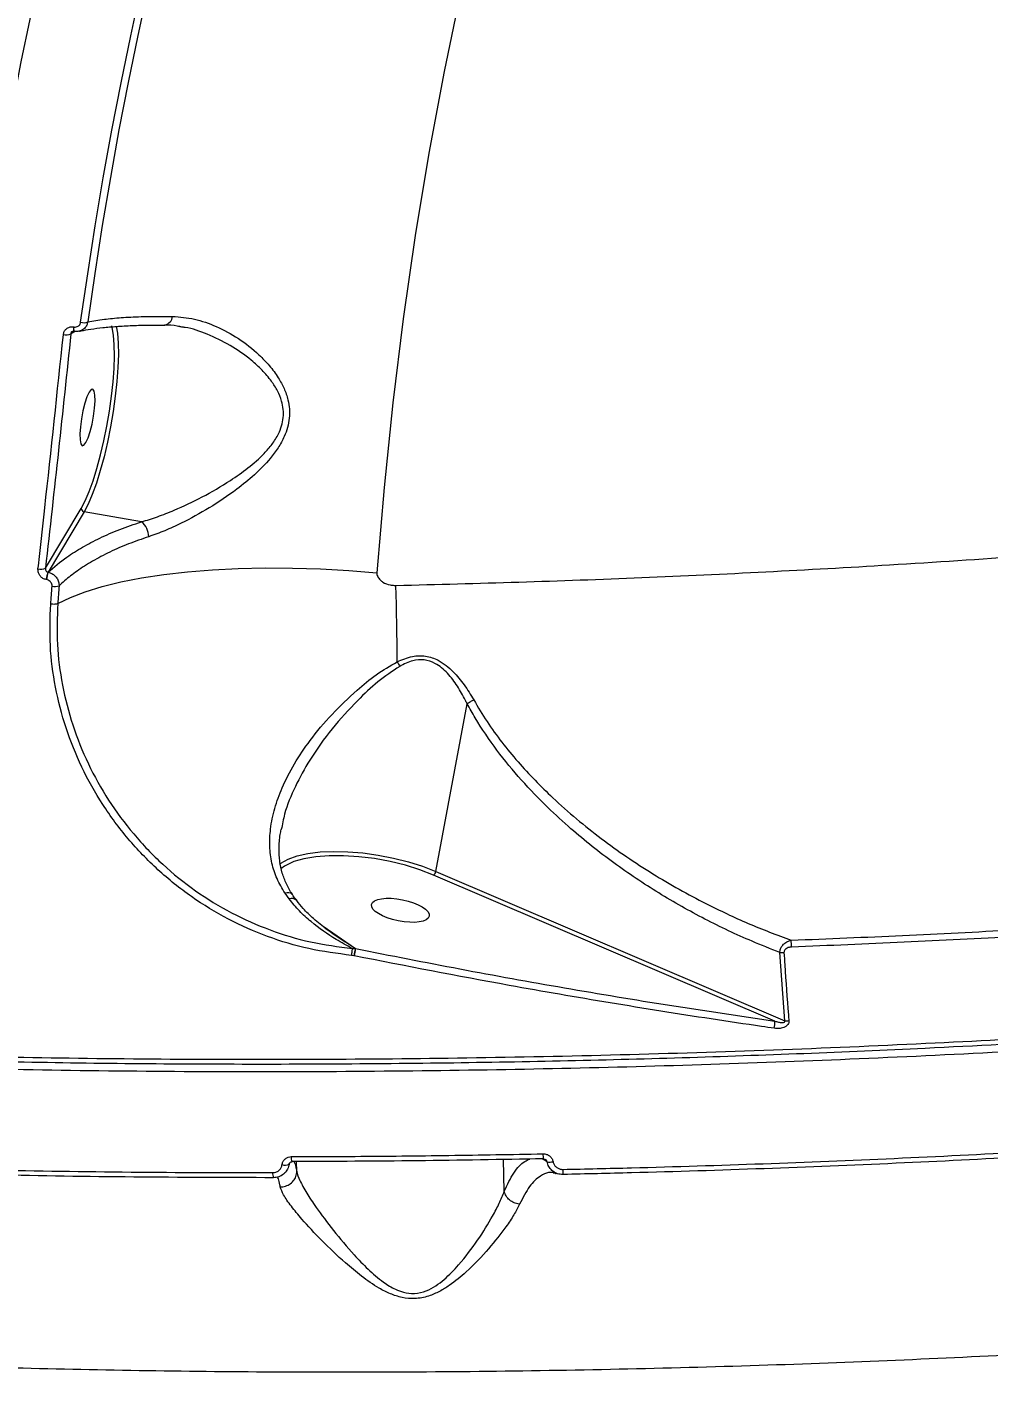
# Model space of a CAD drawing. Header units: millimetres. Extents: x -7720 to 6073, y -7402 to 5433.
# Drawn here: x 773.7 to 923.8, y -2439.7 to -2225.9 of the extents above; entities that cross this region are included whole.
import ezdxf

# ---------------------------------------------------------------- set-up
doc = ezdxf.new("R2010")
doc.units = ezdxf.units.MM
for name, color, linetype in [('DIKOM_ОБЪЕКТ', 7, 'Continuous'), ('DIKOM_РАЗМЕР_ЗОНА', 7, 'Continuous'), ('DIKOM_РАЗМЕР_ОБЪЕКТА', 7, 'Continuous')]:
    doc.layers.add(name, color=color, linetype=linetype)
doc.styles.add('style1', font='arial.ttf', dxfattribs={"width": 0.8})
doc.dimstyles.new('1-50', dxfattribs={"dimtxt": 300, "dimasz": 200, "dimexe": 100, "dimexo": 0, "dimgap": 100, "dimtad": 1, "dimtxsty": 'style1', "dimcen": 200, "dimclrd": 7, "dimclre": 7, "dimclrt": 7, "dimadec": 1, "dimazin": 2, "dimtfac": 1, "dimtmove": 0, "dimatfit": 2, "dimfxl": 0, "dimlwd": 25, "dimlwe": 18, "dimarcsym": 0})

# ---------------------------------------------------------------- blocks, each defined once
blk = doc.blocks.new('*D0')
at = {"layer": 'Defpoints', "color": 0, "transparency": 16777216}
for p in [(-1165.04, 3934.07), (-6387.82, -4153.36), (1392.52, -4153.36)]:
    blk.add_point(p, dxfattribs=at)
at = {"layer": 'DIKOM_РАЗМЕР_ОБЪЕКТА', "color": 7, "lineweight": 18, "transparency": 16777216}
for p, q in [((-1165.04, 3934.07), (-6487.82, 3934.07)), ((1392.52, -4153.36), (-6487.82, -4153.36))]:
    blk.add_line(p, q, dxfattribs=at)
at = {"layer": 'DIKOM_РАЗМЕР_ОБЪЕКТА', "color": 7, "lineweight": 25, "transparency": 16777216}
blk.add_line((-6387.82, 3734.07), (-6387.82, -3953.36), dxfattribs=at)
at = {"layer": 'DIKOM_РАЗМЕР_ОБЪЕКТА', "color": 7, "transparency": 16777216}
for points in [[(-6421.16, 3734.07), (-6354.49, 3734.07), (-6387.82, 3934.07)], [(-6421.16, -3953.36), (-6354.49, -3953.36), (-6387.82, -4153.36)]]:
    blk.add_solid(points, dxfattribs=at)
at = {"layer": 'DIKOM_РАЗМЕР_ОБЪЕКТА', "color": 7, "transparency": 16777216, "insert": (-6640.99, -109.65), "char_height": 300, "attachment_point": 5, "rotation": 90, "style": 'style1'}
blk.add_mtext('8100', dxfattribs=at)
blk = doc.blocks.new('*D1')
at = {"layer": 'Defpoints', "color": 0, "transparency": 16777216}
for p in [(-3938.71, 77.29), (4572.68, -275.21), (4572.68, -6577.9)]:
    blk.add_point(p, dxfattribs=at)
at = {"layer": 'DIKOM_РАЗМЕР_ОБЪЕКТА', "color": 7, "lineweight": 18, "transparency": 16777216}
for p, q in [((-3938.71, 77.29), (-3938.71, -6677.9)), ((4572.68, -275.21), (4572.68, -6677.9))]:
    blk.add_line(p, q, dxfattribs=at)
at = {"layer": 'DIKOM_РАЗМЕР_ОБЪЕКТА', "color": 7, "lineweight": 25, "transparency": 16777216}
blk.add_line((-3738.71, -6577.9), (4372.68, -6577.9), dxfattribs=at)
at = {"layer": 'DIKOM_РАЗМЕР_ОБЪЕКТА', "color": 7, "transparency": 16777216}
for points in [[(-3738.71, -6544.56), (-3738.71, -6611.23), (-3938.71, -6577.9)], [(4372.68, -6544.56), (4372.68, -6611.23), (4572.68, -6577.9)]]:
    blk.add_solid(points, dxfattribs=at)
at = {"layer": 'DIKOM_РАЗМЕР_ОБЪЕКТА', "color": 7, "transparency": 16777216, "insert": (316.98, -6324.72), "char_height": 300, "attachment_point": 5, "style": 'style1'}
blk.add_mtext('8500', dxfattribs=at)
blk = doc.blocks.new('*D2')
at = {"layer": 'Defpoints', "color": 0, "transparency": 16777216}
for p in [(-2365.16, 5433.02), (-7269.56, -6016.09), (1800.96, -6016.09)]:
    blk.add_point(p, dxfattribs=at)
at = {"layer": 'DIKOM_РАЗМЕР_ЗОНА', "color": 7, "lineweight": 18, "transparency": 16777216}
for p, q in [((-2365.16, 5433.02), (-7369.56, 5433.02)), ((1800.96, -6016.09), (-7369.56, -6016.09))]:
    blk.add_line(p, q, dxfattribs=at)
at = {"layer": 'DIKOM_РАЗМЕР_ЗОНА', "color": 7, "lineweight": 25, "transparency": 16777216}
blk.add_line((-7269.56, 5233.02), (-7269.56, -5816.09), dxfattribs=at)
at = {"layer": 'DIKOM_РАЗМЕР_ЗОНА', "color": 7, "transparency": 16777216}
for points in [[(-7302.9, 5233.02), (-7236.23, 5233.02), (-7269.56, 5433.02)], [(-7302.9, -5816.09), (-7236.23, -5816.09), (-7269.56, -6016.09)]]:
    blk.add_solid(points, dxfattribs=at)
at = {"layer": 'DIKOM_РАЗМЕР_ЗОНА', "color": 7, "transparency": 16777216, "insert": (-7522.73, -291.53), "char_height": 300, "attachment_point": 5, "rotation": 90, "style": 'style1'}
blk.add_mtext('11500', dxfattribs=at)
blk = doc.blocks.new('*D3')
at = {"layer": 'Defpoints', "color": 0, "transparency": 16777216}
for p in [(-5938.71, -432.44), (6072.68, -1006.94), (6072.68, -7302.44)]:
    blk.add_point(p, dxfattribs=at)
at = {"layer": 'DIKOM_РАЗМЕР_ЗОНА', "color": 7, "lineweight": 18, "transparency": 16777216}
for p, q in [((-5938.71, -432.44), (-5938.71, -7402.44)), ((6072.68, -1006.94), (6072.68, -7402.44))]:
    blk.add_line(p, q, dxfattribs=at)
at = {"layer": 'DIKOM_РАЗМЕР_ЗОНА', "color": 7, "lineweight": 25, "transparency": 16777216}
blk.add_line((-5738.71, -7302.44), (5872.68, -7302.44), dxfattribs=at)
at = {"layer": 'DIKOM_РАЗМЕР_ЗОНА', "color": 7, "transparency": 16777216}
for points in [[(-5738.71, -7269.1), (-5738.71, -7335.77), (-5938.71, -7302.44)], [(5872.68, -7269.1), (5872.68, -7335.77), (6072.68, -7302.44)]]:
    blk.add_solid(points, dxfattribs=at)
at = {"layer": 'DIKOM_РАЗМЕР_ЗОНА', "color": 7, "transparency": 16777216, "insert": (66.98, -7049.26), "char_height": 300, "attachment_point": 5, "style": 'style1'}
blk.add_mtext('12000', dxfattribs=at)

msp = doc.modelspace()

# ---------------------------------------------------------------- linework, layer by layer
at = {"layer": 'DIKOM_ОБЪЕКТ', "color": 7, "linetype": 'Continuous', "lineweight": 15}
for p, q in [((780.919, -2272.699), (780.946, -2272.704)), ((795.116, -2272.388), (795.151, -2272.386)), ((797.777, -2272.711), (797.498, -2272.676)), ((781.157, -2273.394), (780.482, -2273.754)), ((781.012, -2273.38), (780.985, -2273.388)), ((776.512, -2310.366), (782.09, -2301.028)), ((782.542, -2301.557), (776.907, -2310.989)), ((791.487, -2303.133), (782.542, -2301.557)), ((776.907, -2310.989), (776.933, -2310.994)), ((776.669, -2312.146), (776.642, -2312.142)), ((837.476, -2357.716), (842.362, -2331.535)), ((813.82, -2356.912), (813.267, -2357.33)), ((837.476, -2357.716), (891.961, -2381.034)), ((890.423, -2381.098), (837.109, -2358.281)), ((814.573, -2362.024), (813.919, -2361.109)), ((819.855, -2366.285), (824.953, -2369.767)), ((823.354, -2368.736), (824.924, -2369.755)), ((824.654, -2370.886), (824.3, -2370.83)), ((824.429, -2369.754), (824.924, -2369.755)), ((824.701, -2370.896), (824.654, -2370.886)), ((824.924, -2369.755), (824.953, -2369.767)), ((891.961, -2381.034), (891.201, -2370.376)), ((815.034, -2403.033), (815.013, -2403.052)), ((815.768, -2404.554), (815.732, -2403.028)), ((848.158, -2407.658), (848.041, -2402.691)), ((814.389, -2404.059), (814.389, -2404.06)), ((814.615, -2403.277), (814.555, -2403.439)), ((855.795, -2404.734), (855.707, -2404.736))]:
    msp.add_line(p, q, dxfattribs=at)
at = {"layer": 'DIKOM_ОБЪЕКТ', "color": 7, "linetype": 'Continuous', "lineweight": 15, "flags": 128}
for points in [[(812.18, -2105.298), (807.101, -2116.999), (802.264, -2128.922), (797.674, -2141.059), (793.332, -2153.401), (789.242, -2165.942), (785.407, -2178.672), (781.829, -2191.584), (778.51, -2204.668), (775.452, -2217.916), (772.658, -2231.32), (770.129, -2244.871), (767.868, -2258.559), (765.874, -2272.377), (764.151, -2286.314), (762.698, -2300.362), (761.518, -2314.512), (760.61, -2328.753), (759.975, -2343.078), (759.613, -2357.476), (759.526, -2371.938), (759.713, -2386.455)], [(854.353, -2171.267), (850.753, -2183.253), (847.393, -2195.409), (844.275, -2207.725), (841.402, -2220.195), (838.774, -2232.81), (836.394, -2245.562), (834.264, -2258.443), (832.384, -2271.444), (830.757, -2284.558), (829.382, -2297.775), (828.261, -2311.087)], [(782.004, -2271.974), (783.101, -2264.413), (784.28, -2256.891), (785.541, -2249.41), (786.884, -2241.97), (788.31, -2234.574), (789.816, -2227.224), (791.404, -2219.92), (793.072, -2212.665)], [(794.171, -2212.655), (792.504, -2219.905), (790.917, -2227.204), (789.412, -2234.549), (787.988, -2241.939), (786.645, -2249.373), (785.385, -2256.85), (784.207, -2264.366), (783.111, -2271.922)], [(782.09, -2301.028), (782.705, -2299.863), (783.327, -2298.412), (783.943, -2296.708), (784.541, -2294.788), (785.107, -2292.694), (785.628, -2290.471), (786.093, -2288.169), (786.493, -2285.837), (786.817, -2283.527), (787.06, -2281.289), (787.215, -2279.172), (787.28, -2277.222), (787.253, -2275.483), (787.135, -2273.991), (786.928, -2272.781), (786.866, -2272.539)], [(787.563, -2272.571), (787.744, -2273.675), (787.866, -2275.213), (787.894, -2277.007), (787.827, -2279.018), (787.667, -2281.201), (787.417, -2283.509), (787.082, -2285.891), (786.67, -2288.296), (786.19, -2290.67), (785.653, -2292.962), (785.069, -2295.122), (784.453, -2297.102), (783.817, -2298.859), (783.175, -2300.355), (782.542, -2301.557)], [(781.964, -2288.274), (781.894, -2289.396), (781.92, -2290.31), (782.039, -2290.942), (782.242, -2291.239), (782.513, -2291.18), (782.829, -2290.767), (783.165, -2290.036), (783.493, -2289.044), (783.788, -2287.872), (784.025, -2286.616), (784.186, -2285.376), (784.256, -2284.254), (784.23, -2283.34), (784.111, -2282.709), (783.908, -2282.411), (783.637, -2282.471), (783.321, -2282.883), (782.985, -2283.615), (782.657, -2284.607), (782.362, -2285.778), (782.125, -2287.035), (781.964, -2288.274)], [(778.431, -2315.903), (780.41, -2314.932), (782.727, -2314.038), (785.365, -2313.228), (788.303, -2312.507), (791.519, -2311.882), (794.987, -2311.357), (798.68, -2310.937), (802.569, -2310.624), (806.625, -2310.422), (810.815, -2310.331), (815.108, -2310.353), (819.469, -2310.487), (823.864, -2310.732), (828.261, -2311.087)], [(777.321, -2315.987), (777.347, -2315.639), (777.373, -2315.29), (777.399, -2314.942), (777.426, -2314.594), (777.452, -2314.245), (777.479, -2313.897), (777.506, -2313.549), (777.533, -2313.201)], [(778.643, -2313.119), (778.616, -2313.467), (778.589, -2313.815), (778.562, -2314.163), (778.536, -2314.511), (778.509, -2314.859), (778.483, -2315.207), (778.457, -2315.555), (778.431, -2315.903)], [(831.451, -2324.985), (831.439, -2323.474), (831.424, -2321.966), (831.404, -2320.462), (831.381, -2318.964), (831.354, -2317.473), (831.324, -2315.99), (831.29, -2314.518), (831.252, -2313.056)], [(813.065, -2356.587), (813.275, -2356.429), (814.389, -2355.805), (815.802, -2355.299), (817.484, -2354.923), (819.398, -2354.685), (821.503, -2354.589), (823.752, -2354.639), (826.098, -2354.834), (828.488, -2355.168), (830.873, -2355.634), (833.199, -2356.224), (835.416, -2356.922), (837.476, -2357.716)], [(837.109, -2358.281), (834.996, -2357.471), (832.715, -2356.765), (830.324, -2356.179), (827.878, -2355.727), (825.438, -2355.42), (823.062, -2355.266), (820.808, -2355.268), (818.73, -2355.427), (816.878, -2355.738), (815.298, -2356.194), (814.026, -2356.784), (813.82, -2356.912)], [(857.364, -2405.04), (857.363, -2405.049), (857.36, -2405.022), (857.357, -2404.961), (857.354, -2404.868), (857.35, -2404.746), (857.345, -2404.599), (857.341, -2404.432), (857.337, -2404.252)]]:
    msp.add_lwpolyline(points, dxfattribs=at)
at = {"layer": 'DIKOM_ОБЪЕКТ', "color": 7, "linetype": 'Continuous', "lineweight": 15}
for centre, radius, start, end in [((781.766, -2272.993), 0.896, 160.88094, 205.86895), ((781.802, -2272.998), 0.905, 161.06264, 205.54301), ((782.475, -2270.205), 1.831, 255.08547, 290.31614), ((794.807, -2270.855), 1.57, 282.68944, 352.84491), ((779.734, -2272.361), 1.581, 254.34549, 298.25259), ((782.621, -2301.032), 0.53, 179.5386, 261.45838), ((789.721, -2305.449), 2.913, 359.9762, 52.67782), ((775.795, -2308.808), 1.715, 254.62231, 294.69888), ((780.682, -2312.463), 4.053, 158.68357, 175.45797), ((780.71, -2312.467), 4.054, 158.69055, 175.45944), ((777.935, -2311.079), 2.16, 259.29062, 289.14817), ((850.06, -2315.411), 20.928, 207.22628, 209.43291), ((836.696, -2357.611), 0.787, 301.67078, 352.34099), ((814.974, -2363.028), 1.081, 44.63181, 111.74745), ((883.963, -2369.636), 9.071, 0.64386, 7.46425), ((841.113, -2374.229), 16.795, 164.55183, 168.51852), ((839.724, -2373.652), 15.273, 165.26495, 169.6031), ((891.535, -2366.434), 3.956, 265.16261, 274.54172), ((884.959, -2381.188), 5.464, 349.22312, 0.93938), ((892.187, -2376.867), 4.173, 266.89149, 275.80478), ((816.429, -2402.454), 1.537, 172.53877, 202.88256), ((863.568, -2401.832), 9.362, 179.8843, 184.77803), ((855.292, -2401.031), 2.072, 257.57818, 283.78832), ((813.097, -2404.979), 1.115, 168.51597, 210.30988), ((813.92, -2402.013), 1.561, 252.73576, 294.01939)]:
    msp.add_arc(centre, radius, start, end, dxfattribs=at)
msp.add_ellipse((831.942, -2363.793), major_axis=(4.507, -0.913), ratio=0.3657185, dxfattribs=at)
for points, knots in [([(831.252, -2313.056), (837.642, -2312.897), (850.421, -2312.578), (869.706, -2311.859), (889.033, -2310.965), (909.039, -2309.84), (929.603, -2308.472), (950.638, -2306.845), (971.608, -2304.992), (992.435, -2302.912), (1013.037, -2300.612), (1032.747, -2298.172), (1051.528, -2295.612), (1069.367, -2292.957), (1086.758, -2290.138), (1103.619, -2287.161), (1119.876, -2284.033), (1135.501, -2280.754), (1150.396, -2277.333), (1164.549, -2273.759), (1177.713, -2270.083), (1189.587, -2266.39), (1200.142, -2262.712), (1209.434, -2259.063), (1217.739, -2255.338), (1224.991, -2251.542), (1231.143, -2247.685), (1236.028, -2243.87), (1239.71, -2240.106), (1242.177, -2236.403), (1243.503, -2233.316), (1243.563, -2231.474), (1243.584, -2230.857)], [0, 0, 0, 0, 0.0307563, 0.0615126, 0.092575, 0.1236374, 0.1579762, 0.1923414, 0.2266799, 0.2620306, 0.2974106, 0.3327605, 0.3660191, 0.3993026, 0.4325606, 0.4667785, 0.5010242, 0.5352419, 0.5706973, 0.6061528, 0.6421177, 0.6780824, 0.7118611, 0.7456664, 0.7794456, 0.8142091, 0.8490008, 0.8837647, 0.9169326, 0.9501245, 0.9832927, 1, 1, 1, 1]), ([(779.307, -2273.883), (779.34, -2273.724), (779.407, -2273.404), (779.71, -2273.015), (780.12, -2272.756), (780.548, -2272.659), (780.816, -2272.688), (780.919, -2272.699)], [0, 0, 0, 0, 0.2182512, 0.4367359, 0.6530073, 0.8657392, 1, 1, 1, 1]), ([(780.946, -2272.704), (780.962, -2272.706), (781.086, -2272.726), (781.322, -2272.716), (781.579, -2272.616), (781.791, -2272.451), (781.943, -2272.245), (781.985, -2272.058), (782.004, -2271.974)], [0, 0, 0, 0, 0.03401086, 0.25227085, 0.4705239, 0.5979616, 0.81931065, 1, 1, 1, 1]), ([(783.111, -2271.922), (783.067, -2272.092), (782.97, -2272.47), (782.66, -2272.879), (782.262, -2273.201), (781.974, -2273.292), (781.801, -2273.347)], [0, 0, 0, 0, 0.2501153, 0.5583807, 0.7359064, 1, 1, 1, 1]), ([(781.813, -2273.378), (781.9, -2273.356), (782.401, -2273.231), (783.603, -2273.031), (785.435, -2272.793), (787.591, -2272.605), (790.026, -2272.474), (792.539, -2272.401), (794.338, -2272.403), (795.151, -2272.404)], [0, 0, 0, 0, 0.0332593, 0.1912756, 0.3543248, 0.5208338, 0.689569, 0.859578, 1, 1, 1, 1]), ([(783.111, -2271.922), (783.931, -2271.771), (785.441, -2271.494), (788.303, -2271.233), (791.752, -2271.05), (794.666, -2271.05), (796.364, -2271.05)], [0, 0, 0, 0, 0.2580794, 0.4750041, 0.694073, 1, 1, 1, 1]), ([(796.364, -2271.05), (797.499, -2271.143), (799.771, -2271.328), (803.241, -2272.562), (806.672, -2274.411), (809.443, -2276.574), (811.503, -2278.705), (812.823, -2280.471), (813.807, -2282.277), (814.541, -2284.362), (814.756, -2286.956), (814.028, -2289.538), (812.873, -2291.607), (811.334, -2293.646), (809.169, -2295.836), (805.955, -2298.436), (802.097, -2301.032), (798.287, -2303.111), (795.122, -2304.57), (793.463, -2305.157), (792.634, -2305.451)], [0, 0, 0, 0, 0.0727741, 0.1456252, 0.2220848, 0.2985168, 0.3409265, 0.3832922, 0.4164822, 0.4496099, 0.498643, 0.5477884, 0.5808457, 0.613966, 0.671083, 0.7283182, 0.8132035, 0.8980755, 0.9490488, 1, 1, 1, 1]), ([(795.117, -2272.375), (795.119, -2272.375), (795.76, -2272.336), (796.648, -2272.42), (797.541, -2272.626), (797.767, -2272.678)], [0, 0, 0, 0, 0.0022831, 0.7472837, 1, 1, 1, 1]), ([(775.341, -2310.461), (775.412, -2309.827), (775.768, -2306.659), (777.132, -2294.421), (778.353, -2282.895), (779.307, -2273.883)], [0, 0, 0, 0, 0.0517099, 0.2585535, 1, 1, 1, 1]), ([(780.482, -2273.754), (779.842, -2279.83), (778.561, -2291.986), (777.195, -2304.238), (776.512, -2310.366)], [0, 0, 0, 0, 0.4999179, 1, 1, 1, 1]), ([(780.696, -2273.421), (780.662, -2273.44), (780.579, -2273.486), (780.502, -2273.605), (780.489, -2273.703), (780.482, -2273.754)], [0, 0, 0, 0, 0.2621159, 0.6252577, 1, 1, 1, 1]), ([(780.699, -2273.426), (780.709, -2273.417), (780.746, -2273.385), (780.844, -2273.369), (780.93, -2273.383), (780.959, -2273.388)], [0, 0, 0, 0, 0.2149564, 0.7282009, 1, 1, 1, 1]), ([(781.801, -2273.347), (781.777, -2273.357), (781.564, -2273.446), (781.282, -2273.425), (781.044, -2273.386), (781.012, -2273.38)], [0, 0, 0, 0, 0.1008788, 0.8792969, 1, 1, 1, 1]), ([(791.487, -2303.133), (792.321, -2302.88), (793.998, -2302.369), (797.175, -2301.11), (801.019, -2299.295), (804.911, -2297.053), (808.177, -2294.758), (810.367, -2292.851), (811.938, -2291.032), (813.098, -2289.208), (813.827, -2286.872), (813.559, -2284.525), (812.777, -2282.65), (811.74, -2281.014), (810.357, -2279.409), (808.225, -2277.47), (805.356, -2275.482), (801.86, -2273.824), (799.291, -2272.881), (797.962, -2272.732), (797.777, -2272.711)], [0, 0, 0, 0, 0.055027, 0.1107671, 0.2018076, 0.295232, 0.3556536, 0.4172514, 0.4510112, 0.4856027, 0.5350293, 0.5843811, 0.6181816, 0.6529679, 0.6977546, 0.743196, 0.8251903, 0.9089799, 0.9872602, 1, 1, 1, 1]), ([(759.713, -2386.455), (764.171, -2386.555), (776.182, -2386.822), (795.978, -2387.052), (819.079, -2387.082), (842.532, -2386.856), (866.262, -2386.369), (890.195, -2385.616), (913.802, -2384.613), (937.01, -2383.368), (959.756, -2381.898), (982.411, -2380.177), (1004.891, -2378.201), (1027.111, -2375.971), (1048.581, -2373.536), (1069.247, -2370.909), (1089.07, -2368.107), (1108.374, -2365.085), (1127.068, -2361.842), (1145.07, -2358.387), (1161.984, -2354.795), (1177.777, -2351.081), (1192.443, -2347.263), (1206.22, -2343.28), (1219.02, -2339.137), (1230.775, -2334.846), (1241.225, -2330.501), (1250.365, -2326.119), (1258.221, -2321.717), (1264.913, -2317.221), (1270.392, -2312.644), (1274.52, -2308.002), (1276.939, -2304.294), (1277.599, -2302.143), (1277.784, -2301.539)], [0, 0, 0, 0, 0.0187785, 0.0505891, 0.0824241, 0.1142347, 0.1469693, 0.1797306, 0.2124651, 0.2442758, 0.2761108, 0.3079214, 0.3406561, 0.3734173, 0.4061519, 0.4379621, 0.4697968, 0.501607, 0.5343411, 0.567102, 0.5998361, 0.6316467, 0.6634815, 0.6952921, 0.7280264, 0.7607876, 0.793522, 0.8253324, 0.8571673, 0.8889778, 0.9217122, 0.9544733, 0.9872077, 1, 1, 1, 1]), ([(776.933, -2310.994), (777.86, -2310.192), (779.44, -2308.825), (782.243, -2307.073), (784.999, -2305.632), (788.061, -2304.297), (790.345, -2303.521), (791.487, -2303.133)], [0, 0, 0, 0, 0.2590552, 0.4416262, 0.6241969, 0.8120995, 1, 1, 1, 1]), ([(792.634, -2305.451), (791.565, -2305.819), (789.429, -2306.557), (786.501, -2307.843), (783.804, -2309.259), (781.457, -2310.766), (779.776, -2312.069), (778.926, -2312.857), (778.643, -2313.119)], [0, 0, 0, 0, 0.1827962, 0.3655924, 0.5537482, 0.7419038, 0.9141911, 1, 1, 1, 1]), ([(776.642, -2312.142), (776.54, -2312.119), (776.275, -2312.06), (775.883, -2311.828), (775.543, -2311.441), (775.334, -2310.962), (775.339, -2310.628), (775.341, -2310.461)], [0, 0, 0, 0, 0.1342582, 0.3469887, 0.5632589, 0.7817087, 1, 1, 1, 1]), ([(776.512, -2310.366), (776.506, -2310.43), (776.494, -2310.556), (776.549, -2310.737), (776.653, -2310.881), (776.783, -2310.965), (776.872, -2310.983), (776.907, -2310.989)], [0, 0, 0, 0, 0.23173208, 0.45621856, 0.66914069, 0.87225455, 1, 1, 1, 1]), ([(776.933, -2310.994), (777.126, -2311.051), (777.531, -2311.172), (777.991, -2311.528), (778.354, -2311.975), (778.609, -2312.495), (778.632, -2312.91), (778.643, -2313.119)], [0, 0, 0, 0, 0.2044278, 0.4300875, 0.5634139, 0.780286, 1, 1, 1, 1]), ([(828.261, -2311.087), (828.263, -2311.185), (828.266, -2311.391), (828.42, -2311.778), (828.733, -2312.188), (829.364, -2312.677), (830.033, -2312.927), (830.73, -2313.047), (831.044, -2313.052), (831.252, -2313.056)], [0, 0, 0, 0, 0.0767401, 0.1605272, 0.3174008, 0.4661224, 0.7624975, 0.8428359, 1, 1, 1, 1]), ([(777.533, -2313.201), (777.534, -2313.199), (777.542, -2313.093), (777.521, -2312.877), (777.402, -2312.617), (777.217, -2312.395), (776.98, -2312.222), (776.769, -2312.171), (776.669, -2312.146)], [0, 0, 0, 0, 0.0043787, 0.2197999, 0.4355859, 0.568281, 0.793865, 1, 1, 1, 1]), ([(824.3, -2370.83), (822.073, -2370.541), (817.62, -2369.962), (811.159, -2368.004), (804.996, -2365.285), (799.239, -2361.777), (793.986, -2357.561), (789.326, -2352.715), (785.332, -2347.328), (782.069, -2341.494), (779.59, -2335.332), (777.948, -2328.953), (777.089, -2322.456), (777.243, -2318.145), (777.321, -2315.987)], [0, 0, 0, 0, 0.0836189, 0.1671663, 0.2504179, 0.3338528, 0.4173027, 0.5004894, 0.5837389, 0.6671388, 0.7504593, 0.8333958, 0.9166277, 1, 1, 1, 1]), ([(778.431, -2315.903), (778.375, -2315.927), (778.262, -2315.974), (777.983, -2316.011), (777.658, -2316.02), (777.433, -2315.998), (777.321, -2315.987)], [0, 0, 0, 0, 0.2500033, 0.4999716, 0.7499874, 1, 1, 1, 1]), ([(778.431, -2315.903), (778.355, -2318.024), (778.204, -2322.254), (779.042, -2328.631), (780.648, -2334.894), (783.072, -2340.939), (786.264, -2346.666), (790.169, -2351.953), (794.73, -2356.712), (799.873, -2360.853), (805.505, -2364.299), (811.545, -2366.973), (817.875, -2368.898), (822.243, -2369.469), (824.429, -2369.754)], [0, 0, 0, 0, 0.0835772, 0.1666529, 0.2497509, 0.3333297, 0.4162579, 0.4997978, 0.5830096, 0.6660826, 0.7497715, 0.8327877, 0.9162898, 1, 1, 1, 1]), ([(831.451, -2324.985), (832.225, -2324.654), (833.634, -2324.053), (835.898, -2323.981), (838.168, -2324.761), (840.19, -2326.419), (841.971, -2328.588), (842.912, -2330.142), (843.388, -2330.926)], [0, 0, 0, 0, 0.1672645, 0.3043185, 0.4416712, 0.6370298, 0.816714, 1, 1, 1, 1]), ([(813.919, -2361.109), (813.469, -2360.367), (812.568, -2358.882), (811.805, -2356.402), (811.477, -2353.798), (811.604, -2350.932), (812.238, -2347.871), (813.475, -2344.453), (815.321, -2340.894), (817.927, -2337.036), (821.184, -2333.139), (824.726, -2329.734), (828.118, -2326.917), (830.341, -2325.629), (831.451, -2324.985)], [0, 0, 0, 0, 0.0646428, 0.129333, 0.1963561, 0.263413, 0.3430292, 0.4226918, 0.5180133, 0.6133842, 0.7266771, 0.8399789, 0.9200784, 1, 1, 1, 1]), ([(831.833, -2325.695), (830.678, -2326.474), (828.338, -2328.052), (824.823, -2331.382), (821.165, -2335.435), (817.895, -2339.972), (815.43, -2344.456), (813.929, -2348.115), (813.495, -2350.377), (813.341, -2351.179)], [0, 0, 0, 0, 0.1256894, 0.2544057, 0.4335861, 0.6173699, 0.7653709, 0.9169195, 1, 1, 1, 1]), ([(842.365, -2331.528), (842.365, -2331.527), (842.279, -2331.355), (841.816, -2330.422), (840.887, -2328.77), (839.368, -2326.742), (837.619, -2325.222), (835.657, -2324.566), (833.685, -2324.742), (832.494, -2325.355), (831.833, -2325.695)], [0, 0, 0, 0, 0.0002678, 0.0414587, 0.2242942, 0.406573, 0.5849876, 0.7124821, 0.8404555, 1, 1, 1, 1]), ([(1242.48, -2331.811), (1240.574, -2332.657), (1235.44, -2334.935), (1226.11, -2338.58), (1214.244, -2342.71), (1201.149, -2346.77), (1186.838, -2350.744), (1171.328, -2354.615), (1154.961, -2358.299), (1137.814, -2361.787), (1119.977, -2365.076), (1101.161, -2368.217), (1081.39, -2371.196), (1060.711, -2373.996), (1039.578, -2376.557), (1018.075, -2378.874), (996.292, -2380.951), (973.874, -2382.821), (950.872, -2384.468), (927.355, -2385.882), (903.838, -2387.03), (880.405, -2387.916), (857.131, -2388.547), (833.638, -2388.934), (809.999, -2389.064), (786.295, -2388.931), (763.046, -2388.538), (740.324, -2387.892), (718.184, -2387.007), (696.264, -2385.867), (674.653, -2384.465), (653.434, -2382.801), (633.938, -2380.991), (616.109, -2379.081), (599.86, -2377.112), (584.159, -2374.974), (569.057, -2372.671), (554.714, -2370.226), (541.198, -2367.654), (529.791, -2365.254), (523.06, -2363.67), (520.319, -2363.026)], [0, 0, 0, 0, 0.0156523, 0.0421681, 0.0687044, 0.0952203, 0.1225064, 0.1498146, 0.1771007, 0.2036166, 0.230153, 0.2566687, 0.2839548, 0.3112631, 0.3385492, 0.3650651, 0.3916014, 0.4181172, 0.4454033, 0.4727116, 0.4999977, 0.5265135, 0.5530498, 0.5795657, 0.6068517, 0.63416, 0.661446, 0.6879619, 0.7144981, 0.7410139, 0.7683, 0.7956083, 0.8228943, 0.8459724, 0.8690775, 0.8921825, 0.9155066, 0.9388307, 0.9615639, 0.9843486, 1, 1, 1, 1]), ([(842.362, -2331.535), (842.362, -2331.533), (842.363, -2331.531), (842.364, -2331.529), (842.365, -2331.528), (842.365, -2331.528)], [0, 0, 0, 0, 0.4618487, 0.8296869, 1, 1, 1, 1]), ([(891.201, -2370.376), (889.751, -2369.805), (885.816, -2368.256), (879.473, -2365.248), (872.249, -2361.193), (865.24, -2356.502), (859.491, -2351.937), (854.704, -2347.553), (850.796, -2343.507), (846.968, -2338.854), (844.187, -2334.797), (842.774, -2332.272), (842.362, -2331.535)], [0, 0, 0, 0, 0.0783345, 0.2125922, 0.347267, 0.4817929, 0.61585, 0.6916659, 0.7820707, 0.8726178, 0.9628129, 1, 1, 1, 1]), ([(842.365, -2331.528), (842.519, -2331.431), (842.801, -2331.254), (843.171, -2331.045), (843.356, -2330.943), (843.388, -2330.926)], [0, 0, 0, 0, 0.4995766, 0.9156273, 1, 1, 1, 1]), ([(843.388, -2330.926), (844.067, -2332.065), (846.121, -2335.506), (850.224, -2340.711), (856.204, -2346.85), (863.252, -2352.735), (871.295, -2358.206), (879.012, -2362.504), (886.245, -2365.924), (890.719, -2367.613), (892.957, -2368.458)], [0, 0, 0, 0, 0.0588097, 0.1777181, 0.2968172, 0.4509466, 0.6056234, 0.7600438, 0.8800203, 1, 1, 1, 1]), ([(1192.796, -2347.758), (1192.639, -2347.803), (1187.844, -2349.201), (1177.41, -2351.835), (1161.617, -2355.589), (1144.892, -2359.138), (1127.485, -2362.496), (1109.07, -2365.712), (1089.681, -2368.77), (1069.36, -2371.656), (1048.554, -2374.305), (1027.347, -2376.714), (1005.828, -2378.886), (983.647, -2380.854), (960.853, -2382.605), (937.513, -2384.125), (915.514, -2385.308), (894.974, -2386.205), (875.961, -2386.867), (856.913, -2387.364), (837.653, -2387.697), (818.215, -2387.86), (798.641, -2387.841), (779.186, -2387.656), (766.374, -2387.38), (759.972, -2387.243)], [0, 0, 0, 0, 0.0016617, 0.0508196, 0.0999375, 0.1476686, 0.1954365, 0.2431676, 0.292285, 0.3414426, 0.3905601, 0.4382918, 0.4860602, 0.5337919, 0.58291, 0.6320681, 0.6811862, 0.7203299, 0.759514, 0.7986982, 0.8378418, 0.8783589, 0.9189209, 0.9594829, 1, 1, 1, 1]), ([(815.122, -2361.341), (815.102, -2361.317), (814.686, -2360.803), (814.111, -2359.675), (813.44, -2357.971), (813.062, -2356.096), (812.962, -2354.082), (813.054, -2352.419), (813.268, -2351.432), (813.324, -2351.174)], [0, 0, 0, 0, 0.0083956, 0.1815246, 0.3583757, 0.5391033, 0.7305671, 0.929447, 1, 1, 1, 1]), ([(815.078, -2361.377), (815.029, -2361.307), (814.911, -2361.138), (814.532, -2361.038), (814.163, -2361.056), (813.953, -2361.102), (813.919, -2361.109)], [0, 0, 0, 0, 0.247897, 0.60361694, 0.93621057, 1, 1, 1, 1]), ([(824.429, -2369.754), (823.585, -2369.299), (821.359, -2368.099), (818.554, -2366.115), (816.111, -2363.928), (815.086, -2362.658), (814.573, -2362.024)], [0, 0, 0, 0, 0.2319403, 0.6115091, 0.8058711, 1, 1, 1, 1]), ([(815.746, -2362.26), (815.6, -2362.068), (815.378, -2361.776), (815.17, -2361.456), (815.099, -2361.346)], [0, 0, 0, 0, 0.6575945, 1, 1, 1, 1]), ([(821.258, -2367.299), (820.995, -2367.13), (819.974, -2366.472), (818.45, -2365.201), (816.844, -2363.679), (816.075, -2362.684), (815.751, -2362.264)], [0, 0, 0, 0, 0.12434941, 0.48337929, 0.78213921, 1, 1, 1, 1]), ([(820.205, -2366.566), (821.24, -2367.305), (822.284, -2368.05), (823.346, -2368.731), (823.354, -2368.736)], [0, 0, 0, 0, 0.9927647, 1, 1, 1, 1]), ([(892.957, -2368.458), (898.767, -2368.221), (910.388, -2367.747), (927.752, -2366.858), (945.053, -2365.849), (956.479, -2365.058), (962.193, -2364.662)], [0, 0, 0, 0, 0.2491214, 0.4982426, 0.749121, 1, 1, 1, 1]), ([(962.374, -2365.731), (956.693, -2366.124), (945.33, -2366.911), (928.044, -2367.922), (910.614, -2368.817), (898.894, -2369.295), (893.033, -2369.534)], [0, 0, 0, 0, 0.2491215, 0.4982431, 0.7491215, 1, 1, 1, 1]), ([(891.201, -2370.376), (891.226, -2370.19), (891.276, -2369.818), (891.571, -2369.303), (892.001, -2368.872), (892.485, -2368.589), (892.82, -2368.496), (892.957, -2368.458)], [0, 0, 0, 0, 0.2022466, 0.4043099, 0.6105953, 0.8410444, 1, 1, 1, 1]), ([(824.429, -2369.754), (824.418, -2369.813), (824.396, -2369.935), (824.36, -2370.209), (824.326, -2370.52), (824.308, -2370.729), (824.3, -2370.83)], [0, 0, 0, 0, 0.2436913, 0.4999813, 0.7562853, 1, 1, 1, 1]), ([(890.327, -2382.209), (889.671, -2382.115), (886.389, -2381.643), (877.847, -2380.372), (864.696, -2378.278), (846.076, -2375.074), (832.769, -2372.473), (824.701, -2370.896)], [0, 0, 0, 0, 0.0299898, 0.149953, 0.3900717, 0.63019, 1, 1, 1, 1]), ([(824.953, -2369.767), (830.375, -2370.841), (841.219, -2372.988), (857.58, -2375.923), (873.99, -2378.662), (884.945, -2380.286), (890.423, -2381.098)], [0, 0, 0, 0, 0.2492698, 0.4985386, 0.7492694, 1, 1, 1, 1]), ([(893.033, -2369.534), (892.861, -2369.551), (892.557, -2369.581), (892.191, -2369.748), (891.972, -2369.948), (891.857, -2370.16), (891.851, -2370.305), (891.848, -2370.378)], [0, 0, 0, 0, 0.3196179, 0.5618285, 0.7279253, 0.8639507, 1, 1, 1, 1]), ([(891.848, -2370.378), (891.888, -2371.027), (892.088, -2374.273), (892.347, -2377.821), (892.585, -2380.72), (892.609, -2381.019)], [0, 0, 0, 0, 0.1831715, 0.9158873, 1, 1, 1, 1]), ([(892.609, -2381.019), (892.608, -2381.126), (892.606, -2381.34), (892.46, -2381.632), (892.197, -2381.904), (891.725, -2382.152), (891.063, -2382.276), (890.567, -2382.231), (890.327, -2382.209)], [0, 0, 0, 0, 0.1098583, 0.2200685, 0.3257518, 0.4925264, 0.753726, 1, 1, 1, 1]), ([(890.423, -2381.098), (890.602, -2381.148), (890.958, -2381.248), (891.418, -2381.318), (891.742, -2381.312), (891.897, -2381.264), (891.957, -2381.212), (891.976, -2381.178), (891.985, -2381.142), (891.986, -2381.095), (891.97, -2381.057), (891.961, -2381.034)], [0, 0, 0, 0, 0.3169978, 0.6271203, 0.7913972, 0.8704372, 0.8977762, 0.9253955, 0.9332541, 0.9603835, 1, 1, 1, 1]), ([(1182.602, -2397.26), (1179.092, -2398.277), (1172.069, -2400.312), (1160.581, -2403.266), (1148.433, -2406.139), (1135.413, -2408.955), (1121.523, -2411.702), (1106.764, -2414.369), (1091.369, -2416.911), (1074.916, -2419.39), (1057.377, -2421.783), (1038.754, -2424.069), (1019.396, -2426.195), (999.342, -2428.145), (978.645, -2429.906), (957.786, -2431.438), (936.843, -2432.741), (915.893, -2433.819), (894.57, -2434.691), (872.933, -2435.344), (851.052, -2435.771), (829.428, -2435.96), (808.129, -2435.917), (787.216, -2435.652), (766.329, -2435.16), (745.544, -2434.433), (724.938, -2433.466), (706.279, -2432.36), (689.519, -2431.171), (674.525, -2429.949), (659.862, -2428.591), (645.585, -2427.1), (631.757, -2425.483), (618.379, -2423.739), (605.413, -2421.876), (597.185, -2420.53), (593.071, -2419.857)], [0, 0, 0, 0, 0.0277654, 0.055564, 0.0833623, 0.1111276, 0.1400314, 0.1689729, 0.1979143, 0.226818, 0.2582448, 0.2896959, 0.3211226, 0.3534673, 0.3858385, 0.4181831, 0.449506, 0.480853, 0.5121758, 0.5444126, 0.5766757, 0.6089124, 0.6401609, 0.6714336, 0.7026821, 0.7348412, 0.7670266, 0.7991856, 0.8241464, 0.849107, 0.874267, 0.8994269, 0.9244695, 0.9495121, 0.974756, 1, 1, 1, 1]), ([(857.337, -2404.252), (860.9, -2404.17), (871.321, -2403.93), (888.591, -2403.385), (909.146, -2402.548), (929.664, -2401.527), (943.233, -2400.683), (950.017, -2400.261)], [0, 0, 0, 0, 0.1144546, 0.3347653, 0.5550756, 0.7775378, 1, 1, 1, 1]), ([(725.372, -2402.993), (732.391, -2403.268), (746.427, -2403.818), (767.977, -2404.358), (789.83, -2404.705), (804.613, -2404.74), (812.004, -2404.757)], [0, 0, 0, 0, 0.2485952, 0.49719, 0.7485949, 1, 1, 1, 1]), ([(813.457, -2403.504), (813.462, -2403.471), (813.492, -2403.276), (813.629, -2402.933), (813.959, -2402.559), (814.401, -2402.304), (814.737, -2402.271), (814.905, -2402.255)], [0, 0, 0, 0, 0.0478568, 0.2856133, 0.5236223, 0.761764, 1, 1, 1, 1]), ([(814.584, -2403.352), (814.588, -2403.334), (814.605, -2403.251), (814.704, -2403.151), (814.853, -2403.064), (814.966, -2403.057), (815.015, -2403.054)], [0, 0, 0, 0, 0.1052026, 0.47084, 0.7664389, 1, 1, 1, 1]), ([(814.905, -2402.255), (815.568, -2402.253), (818.882, -2402.245), (827.075, -2402.204), (839.513, -2402.083), (849.307, -2401.903), (854.207, -2401.813)], [0, 0, 0, 0, 0.050769, 0.2538546, 0.6266987, 1, 1, 1, 1]), ([(854.242, -2402.593), (847.701, -2402.711), (834.604, -2402.947), (821.562, -2403.004), (815.034, -2403.033)], [0, 0, 0, 0, 0.4994498, 1, 1, 1, 1]), ([(815.317, -2403.031), (815.351, -2403.091), (815.479, -2403.315), (815.631, -2403.909), (815.746, -2404.449), (815.768, -2404.554)], [0, 0, 0, 0, 0.22991612, 0.85160491, 1, 1, 1, 1]), ([(848.158, -2407.658), (848.643, -2406.642), (849.625, -2404.584), (851.011, -2403.1), (851.891, -2402.737), (852.161, -2402.626)], [0, 0, 0, 0, 0.4031983, 0.8170393, 1, 1, 1, 1]), ([(854.846, -2403.054), (854.823, -2403.04), (854.566, -2402.881), (854.31, -2402.732), (854.077, -2402.596)], [0, 0, 0, 0, 0.0895617, 1, 1, 1, 1]), ([(854.207, -2401.813), (854.265, -2401.814), (854.498, -2401.817), (854.895, -2401.918), (855.327, -2402.189), (855.654, -2402.574), (855.742, -2402.887), (855.786, -2403.043)], [0, 0, 0, 0, 0.079592, 0.3195051, 0.5498026, 0.7748944, 1, 1, 1, 1]), ([(854.238, -2402.62), (854.286, -2402.619), (854.405, -2402.618), (854.537, -2402.661), (854.592, -2402.711), (854.598, -2402.716)], [0, 0, 0, 0, 0.3773699, 0.9374547, 1, 1, 1, 1]), ([(854.846, -2403.054), (854.833, -2403.007), (854.817, -2402.953), (854.758, -2402.853), (854.695, -2402.775), (854.62, -2402.732), (854.596, -2402.718)], [0, 0, 0, 0, 0.3340548, 0.3859087, 0.7998219, 1, 1, 1, 1]), ([(857.364, -2405.04), (857.273, -2405.04), (856.904, -2405.042), (856.273, -2404.887), (855.584, -2404.453), (855.062, -2403.826), (854.918, -2403.312), (854.846, -2403.054)], [0, 0, 0, 0, 0.07808521, 0.31399124, 0.5432269, 0.77107789, 1, 1, 1, 1]), ([(855.786, -2403.043), (855.829, -2403.198), (855.916, -2403.508), (856.238, -2403.887), (856.663, -2404.153), (857.052, -2404.249), (857.28, -2404.252), (857.337, -2404.252)], [0, 0, 0, 0, 0.2263246, 0.4527127, 0.6824048, 0.9207716, 1, 1, 1, 1]), ([(949.836, -2401.061), (943.133, -2401.477), (929.726, -2402.311), (909.323, -2403.329), (888.749, -2404.169), (871.384, -2404.717), (860.919, -2404.958), (857.364, -2405.04)], [0, 0, 0, 0, 0.2203112, 0.4406217, 0.663084, 0.885546, 1, 1, 1, 1]), ([(812.134, -2405.542), (804.842, -2405.525), (790.257, -2405.491), (768.532, -2405.15), (746.945, -2404.612), (732.781, -2404.057), (725.7, -2403.78)], [0, 0, 0, 0, 0.2485951, 0.4971903, 0.7485951, 1, 1, 1, 1]), ([(812.004, -2404.757), (812.172, -2404.741), (812.508, -2404.708), (812.951, -2404.453), (813.283, -2404.078), (813.421, -2403.733), (813.451, -2403.537), (813.457, -2403.504)], [0, 0, 0, 0, 0.2377938, 0.4754774, 0.7134475, 0.951515, 1, 1, 1, 1]), ([(814.555, -2403.439), (814.547, -2403.494), (814.496, -2403.822), (814.266, -2404.4), (813.712, -2405.028), (812.974, -2405.457), (812.414, -2405.514), (812.134, -2405.542)], [0, 0, 0, 0, 0.04853, 0.2867805, 0.524702, 0.7622832, 1, 1, 1, 1]), ([(813.183, -2406.969), (813.23, -2406.969), (813.435, -2406.968), (813.919, -2406.904), (814.6, -2406.633), (815.239, -2406.084), (815.677, -2405.366), (815.738, -2404.829), (815.768, -2404.561)], [0, 0, 0, 0, 0.0350349, 0.1552467, 0.3664169, 0.5776115, 0.7888277, 1, 1, 1, 1]), ([(814.582, -2403.351), (814.574, -2403.369), (814.561, -2403.397), (814.557, -2403.428), (814.555, -2403.439)], [0, 0, 0, 0, 0.6471393, 1, 1, 1, 1]), ([(815.768, -2404.554), (815.768, -2404.555), (815.768, -2404.558), (815.768, -2404.56), (815.768, -2404.561)], [0, 0, 0, 0, 0.66019453, 1, 1, 1, 1]), ([(815.768, -2404.561), (815.768, -2404.561), (815.837, -2404.973), (816.209, -2406.009), (817.241, -2407.896), (818.965, -2410.48), (821.393, -2413.749), (824.197, -2417.061), (826.827, -2419.838), (828.97, -2421.69), (830.881, -2422.889), (832.516, -2423.515), (834.204, -2423.723), (835.972, -2423.287), (837.497, -2422.445), (839.223, -2421.1), (841.525, -2418.693), (844.11, -2415.277), (846.105, -2412.019), (847.416, -2409.507), (847.949, -2408.283), (848.16, -2407.685), (848.161, -2407.684)], [0, 0, 0, 0, 0.0000326, 0.0563889, 0.1204499, 0.1845951, 0.2781914, 0.3718631, 0.4258211, 0.4796219, 0.5152267, 0.536201, 0.5637553, 0.5949177, 0.6229096, 0.6510286, 0.70794, 0.8009142, 0.8939183, 0.9468927, 0.9998375, 1, 1, 1, 1]), ([(855.707, -2404.736), (855.497, -2404.727), (854.845, -2404.699), (853.626, -2405.308), (852.067, -2406.732), (851.07, -2408.689), (850.565, -2409.679)], [0, 0, 0, 0, 0.1095159, 0.3413687, 0.6664548, 1, 1, 1, 1]), ([(855.794, -2404.782), (855.81, -2404.78), (855.894, -2404.768), (855.999, -2404.772), (856.209, -2404.88), (856.258, -2404.906)], [0, 0, 0, 0, 0.1430447, 0.7980295, 1, 1, 1, 1]), ([(813.183, -2406.969), (813.163, -2406.87), (813.062, -2406.364), (812.911, -2405.755), (812.782, -2405.523), (812.735, -2405.438)], [0, 0, 0, 0, 0.1337868, 0.6839699, 1, 1, 1, 1]), ([(850.565, -2409.679), (850.281, -2410.225), (849.71, -2411.325), (848.156, -2413.631), (845.791, -2416.64), (842.782, -2419.841), (840.085, -2422.086), (838.078, -2423.331), (836.295, -2424.12), (834.271, -2424.516), (832.199, -2424.318), (830.329, -2423.697), (828.176, -2422.592), (825.818, -2420.939), (822.792, -2418.401), (819.577, -2415.309), (816.777, -2412.315), (814.825, -2409.95), (813.616, -2408.224), (813.321, -2407.369), (813.183, -2406.969)], [0, 0, 0, 0, 0.0515644, 0.1038939, 0.193806, 0.2863973, 0.3436961, 0.3727581, 0.4024663, 0.4366778, 0.4671081, 0.496461, 0.5269702, 0.580376, 0.6349461, 0.7251655, 0.8181222, 0.8802014, 0.9438874, 1, 1, 1, 1]), ([(848.161, -2407.684), (848.16, -2407.68), (848.159, -2407.672), (848.158, -2407.663), (848.158, -2407.658)], [0, 0, 0, 0, 0.40704487, 1, 1, 1, 1]), ([(850.565, -2409.679), (850.536, -2409.676), (850.242, -2409.644), (849.673, -2409.486), (848.963, -2409.042), (848.404, -2408.418), (848.242, -2407.928), (848.161, -2407.684)], [0, 0, 0, 0, 0.02623463, 0.26308684, 0.50873378, 0.7543697, 1, 1, 1, 1])]:
    msp.add_open_spline(points, degree=3, knots=knots, dxfattribs=at)

# ---------------------------------------------------------------- dimensions: what is measured, and where the dimension line sits
at = {"layer": 'DIKOM_РАЗМЕР_ЗОНА'}
dim = msp.add_linear_dim(base=(-7269.562, -6016.09), p1=(-2365.162, 5433.022), p2=(1800.959, -6016.09), angle=90, text='11500', dimstyle='1-50', dxfattribs=at)
dim.commit()
dim.dimension.update_dxf_attribs({"geometry": '*D2', "text_midpoint": (-7269.562, -291.534), "dimtype": 160})
dim = msp.add_linear_dim(base=(6072.676, -7302.437), p1=(-5938.714, -432.437), p2=(6072.676, -1006.937), text='12000', dimstyle='1-50', dxfattribs=at)
dim.commit()
dim.dimension.update_dxf_attribs({"geometry": '*D3', "text_midpoint": (66.981, -7302.437), "dimtype": 160})
at = {"layer": 'DIKOM_РАЗМЕР_ОБЪЕКТА'}
dim = msp.add_linear_dim(base=(-6387.822, -4153.364), p1=(-1165.044, 3934.068), p2=(1392.523, -4153.364), angle=90, text='8100', dimstyle='1-50', dxfattribs=at)
dim.commit()
dim.dimension.update_dxf_attribs({"geometry": '*D0', "text_midpoint": (-6387.822, -109.648), "dimtype": 160})
dim = msp.add_linear_dim(base=(4572.676, -6577.897), p1=(-3938.714, 77.288), p2=(4572.676, -275.211), text='8500', dimstyle='1-50', dxfattribs=at)
dim.commit()
dim.dimension.update_dxf_attribs({"geometry": '*D1', "text_midpoint": (316.981, -6577.897), "dimtype": 160})

doc.saveas('drawing.dxf')
